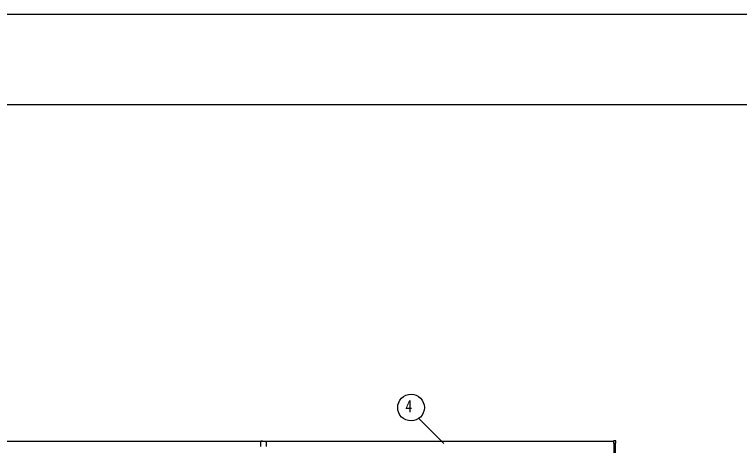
# Model space of a CAD drawing. Units: millimetres, scale not verified. Extents: x -16820 to 16820, y -11880 to 11880.
# Drawn here: x -10545 to -4291, y 8161 to 11880 of the extents above; entities that cross this region are included whole.
import ezdxf
from ezdxf.enums import TextEntityAlignment as Align

# ---------------------------------------------------------------- set-up
doc = ezdxf.new("R2010")
doc.units = ezdxf.units.MM
doc.header["$LTSCALE"] = 50
for name, color, linetype in [('0-4_YKK_13', 4, 'Continuous'), ('0-5_YKK_A1', 4, 'Continuous'), ('0-6_YKK_D', 6, 'Continuous'), ('0-7_YKK_ZWAK', 7, 'Continuous')]:
    doc.layers.add(name, color=color, linetype=linetype)
doc.styles.add('ＭＳ ゴシック', font='')
doc.styles.get('ＭＳ ゴシック').set_extended_font_data('MS Gothic')

msp = doc.modelspace()

# ---------------------------------------------------------------- linework, layer by layer
at = {"layer": '0-4_YKK_13'}
for p, q in [((-8420.42, 8175.15), (-8420.42, 8196.75)), ((-8405.42, 8197.75), (-8419.42, 8197.75)), ((-8405.42, 8199.25), (-8385.42, 8199.25)), ((-8405.42, 8197.75), (-8405.42, 8199.25)), ((-8385.42, 8197.75), (-8385.42, 8199.25)), ((-8385.42, 8197.75), (-8371.42, 8197.75)), ((-8370.42, 8175.15), (-8370.42, 8196.75)), ((-5377.12, 8201.05), (-5377.12, 8183.05)), ((-5358.12, 8202.05), (-5376.12, 8202.05)), ((-5357.12, 8183.05), (-5357.12, 8201.05)), ((-8420.42, 8151.75), (-8420.42, 8174.35)), ((-8370.42, 8151.75), (-8370.42, 8174.35)), ((-5376.12, 8182.05), (-5358.12, 8182.05))]:
    msp.add_line(p, q, dxfattribs=at)
for centre, radius, start, end in [((-8419.42, 8196.75), 1, 90, 179.99999), ((-8371.42, 8196.75), 1, 0, 90), ((-5376.12, 8201.05), 1, 90, 180), ((-5358.12, 8201.05), 1, 0, 90), ((-8420.72, 8174.75), 0.5, 306.8699, 53.1301), ((-8370.12, 8174.75), 0.5, 126.8699, 233.1301), ((-5376.12, 8183.05), 1, 180, 270), ((-5358.12, 8183.05), 1, 270, 0)]:
    msp.add_arc(centre, radius, start, end, dxfattribs=at)
at = {"layer": '0-5_YKK_A1'}
for p, q in [((-13813.72, 8198.75), (-8405.42, 8198.75)), ((-8420.42, 8193.96), (-13813.72, 8193.96)), ((-8385.42, 8198.75), (-5377.12, 8198.75)), ((-5377.12, 8193.96), (-8370.42, 8193.96)), ((-5372.42, 2783.63), (-5372.42, 8182.05)), ((-5360.42, 2783.63), (-5360.42, 8182.05))]:
    msp.add_line(p, q, dxfattribs=at)
at = {"layer": '0-6_YKK_D'}
msp.add_line((-6842.56, 8178.36), (-7058.15, 8393.95), dxfattribs=at)
msp.add_circle((-7124.57, 8488.08), 115.2, dxfattribs=at)
at = {"layer": '0-7_YKK_ZWAK'}
msp.add_line((15580.08, 11100), (-15619.92, 11100), dxfattribs=at)
msp.add_lwpolyline([(-16820, -11880), (16820, -11880), (16820, 11880), (-16820, 11880)], close=True, dxfattribs=at)

# ---------------------------------------------------------------- texts
at = {"layer": '0-6_YKK_D', "style": 'ＭＳ ゴシック', "width": 0.8}
msp.add_text('4', height=105.6, dxfattribs=at).set_placement((-7172.84, 8416.08), align=Align.BOTTOM_LEFT)

doc.saveas('drawing.dxf')
